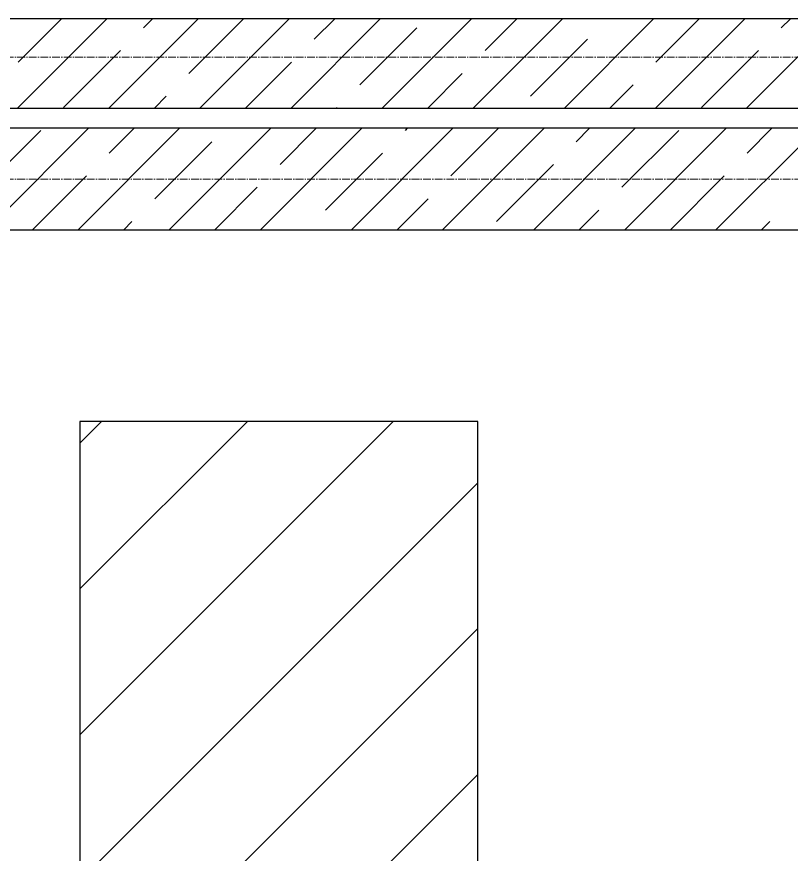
# Model space of a CAD drawing. Header units: millimetres. Extents: x -231292 to 573618, y -153144 to 564035.
# Drawn here: x 9177 to 11085, y 235302 to 237366 of the extents above; entities that cross this region are included whole.
import ezdxf

# ---------------------------------------------------------------- set-up
doc = ezdxf.new("R2010")
doc.units = ezdxf.units.MM
doc.linetypes.add('CENTER2', pattern=[28.575, 19.05, -3.175, 3.175, -3.175])
doc.layers.get('0').update_dxf_attribs({"color": 250})
for name, color, linetype, lineweight in [('10.3) строит. леса', 20, 'Continuous', 30), ('АР_Стены ЖБ', 250, 'Continuous', 35), ('АР_Штриховка', 250, 'Continuous', 0), ('ДШ_КР', 130, 'Continuous', 35), ('РД_Оси_100', 250, 'Continuous', 0)]:
    doc.layers.add(name, color=color, linetype=linetype, lineweight=lineweight)

# ---------------------------------------------------------------- blocks, each defined once
blk = doc.blocks.new('оси_рен')
at = {"layer": 'РД_Оси_100', "color": 251, "linetype": 'CENTER2', "true_color": 0x636466}
for points in [[(1225207.916, 186613.25), (1190197.958, 186613.25), (1189697.958, 186763.25)], [(1225207.916, 186313.25), (1190197.958, 186313.25), (1189697.958, 186163.25)]]:
    blk.add_lwpolyline(points, dxfattribs=at)

msp = doc.modelspace()

# ---------------------------------------------------------------- hatches: boundary and pattern name
at = {"layer": '10.3) строит. леса'}
h = msp.add_hatch(dxfattribs=at)
h.set_pattern_fill('ANSI31', color=256, scale=80)
h.set_pattern_definition([(45, (13532.57, 380247.78), (-179.60512, 179.60512), [])])
h.paths.add_polyline_path([(9332.886, 236368.665), (9332.886, 234368.665), (10312.886, 234368.665), (10312.886, 236368.665)])

# ---------------------------------------------------------------- linework, layer by layer
msp.add_lwpolyline([(9332.886, 236368.665), (9332.886, 234368.665), (10312.886, 234368.665), (10312.886, 236368.665)], close=True, dxfattribs=at)
at = {"layer": 'АР_Стены ЖБ', "color": 18, "linetype": 'Continuous', "lineweight": 25, "true_color": 0x000000}
for p, q in [((21408.292, 237361.253), (8803.244, 237361.253)), ((8803.244, 237141.253), (21628.292, 237141.253)), ((21678.243, 237091.253), (8803.243, 237091.253)), ((8803.243, 236841.253), (21928.243, 236841.253))]:
    msp.add_line(p, q, dxfattribs=at)
at = {"layer": 'АР_Штриховка', "color": 18, "linetype": 'Continuous', "lineweight": 25, "true_color": 0x000000}
for p, q in [((9179.323, 237141.253), (9399.323, 237361.253)), ((9180.399, 237254.583), (9287.069, 237361.253)), ((9403.829, 237141.253), (9623.829, 237361.253)), ((9489.096, 237338.773), (9511.576, 237361.253)), ((9601.349, 237226.52), (9736.082, 237361.253)), ((9628.335, 237141.253), (9848.335, 237361.253)), ((9852.842, 237141.253), (10072.842, 237361.253)), ((9910.045, 237310.709), (9960.589, 237361.253)), ((10077.348, 237141.253), (10297.348, 237361.253)), ((10301.855, 237141.253), (10521.855, 237361.253)), ((10330.995, 237282.646), (10409.601, 237361.253)), ((10526.361, 237141.253), (10746.361, 237361.253)), ((10750.867, 237141.253), (10970.867, 237361.253)), ((10751.944, 237254.583), (10858.614, 237361.253)), ((10975.374, 237141.253), (11195.374, 237361.253)), ((11060.64, 237338.773), (11083.121, 237361.253)), ((10022.298, 237198.456), (10162.615, 237338.773)), ((10443.248, 237170.393), (10583.564, 237310.709)), ((9292.653, 237142.33), (9432.969, 237282.646)), ((10864.197, 237142.33), (11004.514, 237282.646)), ((9740.589, 237141.253), (9853.919, 237254.583)), ((10189.601, 237141.253), (10274.868, 237226.52)), ((10638.614, 237141.253), (10695.818, 237198.456)), ((9516.082, 237141.253), (9545.222, 237170.393)), ((9965.095, 237141.253), (9966.172, 237142.33)), ((9103.829, 236841.253), (9353.829, 237091.253)), ((9328.335, 236841.253), (9578.335, 237091.253)), ((9404.906, 237030.076), (9466.082, 237091.253)), ((9552.842, 236841.253), (9802.842, 237091.253)), ((9777.348, 236841.253), (10027.348, 237091.253)), ((9825.855, 237002.013), (9915.095, 237091.253)), ((10001.855, 236841.253), (10251.855, 237091.253)), ((10134.552, 237086.203), (10139.601, 237091.253)), ((10226.361, 236841.253), (10476.361, 237091.253)), ((10246.805, 236973.95), (10364.108, 237091.253)), ((10450.867, 236841.253), (10700.867, 237091.253)), ((10555.501, 237058.14), (10588.614, 237091.253)), ((10675.374, 236841.253), (10925.374, 237091.253)), ((10899.88, 236841.253), (11149.88, 237091.253)), ((10976.451, 237030.076), (11037.627, 237091.253)), ((9096.209, 236945.887), (9236.526, 237086.203)), ((10667.754, 236945.887), (10808.071, 237086.203)), ((9517.159, 236917.823), (9657.475, 237058.14)), ((9938.108, 236889.76), (10078.425, 237030.076)), ((10359.058, 236861.697), (10499.374, 237002.013)), ((9216.082, 236841.253), (9348.779, 236973.95)), ((10787.627, 236841.253), (10920.324, 236973.95)), ((9665.095, 236841.253), (9769.729, 236945.887)), ((10114.108, 236841.253), (10190.678, 236917.823)), ((10563.121, 236841.253), (10611.628, 236889.76)), ((9440.589, 236841.253), (9461.032, 236861.697)), ((11012.133, 236841.253), (11032.577, 236861.697))]:
    msp.add_line(p, q, dxfattribs=at)
at = {"layer": 'ДШ_КР', "color": 18, "lineweight": 25, "true_color": 0x000000}
for p, q in [((8903.243, 237141.253), (21628.292, 237141.253)), ((21678.243, 237091.253), (8903.243, 237091.253))]:
    msp.add_line(p, q, dxfattribs=at)

# ---------------------------------------------------------------- block references
at = {"rotation": 359.999868838025}
msp.add_blockref('оси_рен', (-1186750.035, 50655.808), dxfattribs=at)

doc.saveas('drawing.dxf')
